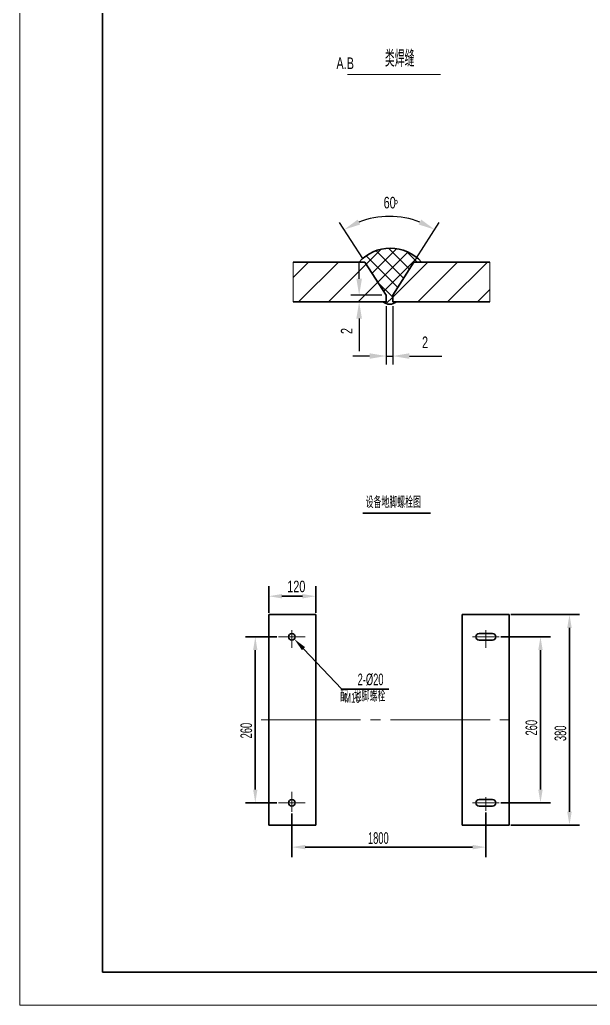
# Model space of a CAD drawing. Header units: millimetres. Extents: x 972 to 2699, y 36 to 635.
# Drawn here: x 971.9 to 1143.9, y 35.8 to 332.8 of the extents above; entities that cross this region are included whole.
import ezdxf

# ---------------------------------------------------------------- set-up
doc = ezdxf.new("R2010")
doc.units = ezdxf.units.MM
doc.header["$PDMODE"] = 66
doc.header["$PDSIZE"] = -5
doc.linetypes.add('EB_DASHDOT', pattern=[39, 30, -3, 3, -3])
doc.linetypes.add('EB_DASHDOTDOT', pattern=[45, 30, -3, 3, -3, 3, -3])
doc.layers.get('DEFPOINTS').update_dxf_attribs({"color": 2, "lineweight": 0})
for name, color, linetype, lineweight in [('CAXA0', 7, 'Continuous', 70), ('JD$0$主体层', 1, 'Continuous', 35), ('中心线层', 2, 'EB_DASHDOT', 0), ('主体层', 1, 'Continuous', 35), ('剖面层', 2, 'Continuous', 0), ('双点划线层', 2, 'EB_DASHDOTDOT', 0), ('图块层', 2, 'Continuous', 0), ('尺寸层', 2, 'Continuous', 35), ('文字层', 2, 'Continuous', 0)]:
    doc.layers.add(name, color=color, linetype=linetype, lineweight=lineweight)
doc.styles.add('HZ', font='ACADTXT.SHX', dxfattribs={"width": 0.6, "bigfont": 'gbcbig.shx'})
doc.styles.add('HZTXT', font='ACADTXT.SHX', dxfattribs={"width": 0.68, "bigfont": 'gbcbig.shx'})
doc.styles.get("Standard").update_dxf_attribs({"font": 'ACADTXT.SHX', "width": 0.7, "bigfont": 'gbcbig.shx'})
doc.dimstyles.new('STANDARD$0', dxfattribs={"dimtxt": 3.5, "dimasz": 4, "dimexe": 3, "dimexo": 0.5, "dimgap": 0.8, "dimtad": 1, "dimzin": 0, "dimdsep": 46, "dimtxsty": 'Standard', "dimcen": 0, "dimdle": 8, "dimadec": 0, "dimazin": 0, "dimtfac": 1, "dimtmove": 0, "dimatfit": 0, "dimfxl": 0, "dimtolj": 1, "dimtzin": 0, "dimarcsym": 0})
doc.dimstyles.new('UserStyle6', dxfattribs={"dimtxt": 3.5, "dimasz": 4, "dimexe": 3, "dimexo": 0.5, "dimgap": 0.6, "dimtad": 1, "dimdsep": 46, "dimtxsty": 'HZ', "dimcen": 0, "dimdle": 8, "dimadec": 0, "dimazin": 0, "dimtfac": 1, "dimtmove": 0, "dimatfit": 0, "dimfxl": 0, "dimtolj": 1, "dimtzin": 0, "dimarcsym": 0})

# ---------------------------------------------------------------- blocks, each defined once
blk = doc.blocks.new('CAXBLOCK30')
at = {"layer": 'CAXA0', "color": 0, "linetype": 'Continuous', "lineweight": 25}
for p, q in [((1076.38, 259.18), (1080.85, 263.65)), ((1085.9, 252.16), (1076.38, 261.68)), ((1078.13, 256.44), (1085.51, 263.82)), ((1087.65, 254.9), (1079.34, 263.21)), ((1079.88, 253.7), (1088.97, 262.79)), ((1089.4, 257.64), (1083.09, 263.95)), ((1091.74, 259.79), (1088.56, 262.97)), ((1081.63, 250.96), (1091.73, 261.05)), ((1084.38, 249.19), (1079.91, 253.66)), ((1082.44, 247.28), (1084.38, 249.22))]:
    blk.add_line(p, q, dxfattribs=at)
blk = doc.blocks.new('CAXBLOCK31')
at = {"layer": 'CAXA0', "color": 0, "linetype": 'Continuous', "lineweight": 25}
for p, q in [((1054.36, 255.12), (1059.03, 259.79)), ((1056.01, 247.79), (1068.01, 259.79)), ((1064.99, 247.79), (1076.38, 259.18)), ((1084.38, 249.22), (1094.95, 259.79)), ((1091.93, 247.79), (1103.93, 259.79)), ((1100.91, 247.79), (1112.91, 259.79)), ((1073.97, 247.79), (1079.88, 253.7)), ((1109.89, 247.79), (1113.65, 251.54))]:
    blk.add_line(p, q, dxfattribs=at)
blk = doc.blocks.new('*D93')
at = {"layer": '尺寸层', "linetype": 'ByBlock', "lineweight": -2}
for points in [[(1128.9, 146.85), (1129.57, 142.85), (1128.24, 142.85)], [(1128.9, 96.85), (1129.57, 100.85), (1128.24, 100.85)]]:
    blk.add_hatch(color=0, dxfattribs=at).paths.add_polyline_path(points, flags=0)
at = {"layer": '尺寸层', "color": 0, "linetype": 'ByBlock', "lineweight": -2}
for p, q in [((1116.94, 146.85), (1131.9, 146.85)), ((1128.9, 142.85), (1128.9, 100.85)), ((1116.94, 96.85), (1131.9, 96.85))]:
    blk.add_line(p, q, dxfattribs=at)
at = {"layer": '尺寸层', "color": 0, "linetype": 'ByBlock', "lineweight": -2, "insert": (1124.41, 117.13), "char_height": 3.5, "attachment_point": 1, "rotation": 90, "style": 'HZ'}
blk.add_mtext('260', dxfattribs=at)
blk = doc.blocks.new('*D94')
at = {"layer": '尺寸层', "linetype": 'ByBlock', "lineweight": -2}
for points in [[(1137.65, 153.55), (1138.32, 149.55), (1136.98, 149.55)], [(1137.65, 90.15), (1138.32, 94.15), (1136.98, 94.15)]]:
    blk.add_hatch(color=0, dxfattribs=at).paths.add_polyline_path(points, flags=0)
at = {"layer": '尺寸层', "color": 0, "linetype": 'ByBlock', "lineweight": -2}
for p, q in [((1119.94, 153.55), (1140.65, 153.55)), ((1137.65, 149.55), (1137.65, 94.15)), ((1119.94, 90.15), (1140.65, 90.15))]:
    blk.add_line(p, q, dxfattribs=at)
at = {"layer": '尺寸层', "color": 0, "linetype": 'ByBlock', "lineweight": -2, "insert": (1133.16, 115.46), "char_height": 3.5, "attachment_point": 1, "rotation": 90, "style": 'HZ'}
blk.add_mtext('380', dxfattribs=at)
blk = doc.blocks.new('*D95')
at = {"layer": '尺寸层', "linetype": 'ByBlock', "lineweight": -2}
for points in [[(1042.95, 146.85), (1043.61, 142.85), (1042.28, 142.85)], [(1042.95, 96.85), (1043.61, 100.85), (1042.28, 100.85)]]:
    blk.add_hatch(color=0, dxfattribs=at).paths.add_polyline_path(points, flags=0)
at = {"layer": '尺寸层', "color": 0, "linetype": 'ByBlock', "lineweight": -2}
for p, q in [((1049.49, 146.85), (1039.95, 146.85)), ((1042.95, 142.85), (1042.95, 100.85)), ((1049.49, 96.85), (1039.95, 96.85))]:
    blk.add_line(p, q, dxfattribs=at)
at = {"layer": '尺寸层', "color": 0, "linetype": 'ByBlock', "lineweight": -2, "insert": (1038.46, 116.26), "char_height": 3.5, "attachment_point": 1, "rotation": 90, "style": 'HZ'}
blk.add_mtext('260', dxfattribs=at)
blk = doc.blocks.new('*D96')
at = {"layer": '尺寸层', "linetype": 'ByBlock', "lineweight": -2}
for points in [[(1053.99, 83.49), (1057.99, 82.83), (1057.99, 84.16)], [(1112.44, 83.49), (1108.44, 82.83), (1108.44, 84.16)]]:
    blk.add_hatch(color=0, dxfattribs=at).paths.add_polyline_path(points, flags=0)
at = {"layer": '尺寸层', "color": 0, "linetype": 'ByBlock', "lineweight": -2}
for p, q in [((1053.99, 93.59), (1053.99, 80.49)), ((1112.44, 93.93), (1112.44, 80.49)), ((1108.44, 83.49), (1057.99, 83.49))]:
    blk.add_line(p, q, dxfattribs=at)
at = {"layer": '尺寸层', "color": 0, "linetype": 'ByBlock', "lineweight": -2, "insert": (1076.91, 87.98), "char_height": 3.5, "attachment_point": 1, "style": 'HZ'}
blk.add_mtext('1800', dxfattribs=at)
blk = doc.blocks.new('*D97')
at = {"layer": '尺寸层', "linetype": 'ByBlock', "lineweight": -2}
for points in [[(1046.99, 159.1), (1050.99, 158.43), (1050.99, 159.77)], [(1061.16, 159.1), (1057.16, 158.43), (1057.16, 159.77)]]:
    blk.add_hatch(color=0, dxfattribs=at).paths.add_polyline_path(points, flags=0)
at = {"layer": '尺寸层', "color": 0, "linetype": 'ByBlock', "lineweight": -2}
for p, q in [((1046.99, 154.05), (1046.99, 162.1)), ((1061.16, 154.05), (1061.16, 162.1)), ((1057.16, 159.1), (1050.99, 159.1))]:
    blk.add_line(p, q, dxfattribs=at)
at = {"layer": '尺寸层', "color": 0, "linetype": 'ByBlock', "lineweight": -2, "insert": (1052.58, 163.79), "char_height": 3.5, "attachment_point": 1}
blk.add_mtext('120', dxfattribs=at)
blk = doc.blocks.new('CAXBLOCK34', base_point=(1054.74, 146.19))
at = {"layer": '尺寸层', "linetype": 'Continuous', "lineweight": 35}
blk.add_hatch(color=256, dxfattribs=at).paths.add_polyline_path([(1057.97, 143.74), (1054.74, 146.19), (1057, 142.82)], flags=0)
for p, q in [((1057.49, 143.28), (1068.99, 131.1)), ((1068.99, 131.1), (1083.24, 131.1))]:
    blk.add_line(p, q, dxfattribs=at)
blk = doc.blocks.new('CAXBLOCK75')
at = {"layer": 'CAXA0', "color": 0, "linetype": 'Continuous', "lineweight": 25}
for p, q in [((1076.38, 259.18), (1080.85, 263.65)), ((1085.9, 252.16), (1076.38, 261.68)), ((1078.13, 256.44), (1085.51, 263.82)), ((1087.65, 254.9), (1079.34, 263.21)), ((1079.88, 253.7), (1088.97, 262.79)), ((1089.4, 257.64), (1083.09, 263.95)), ((1091.74, 259.79), (1088.56, 262.97)), ((1081.63, 250.96), (1091.73, 261.05)), ((1084.38, 249.19), (1079.91, 253.66)), ((1082.44, 247.28), (1084.38, 249.22))]:
    blk.add_line(p, q, dxfattribs=at)
blk = doc.blocks.new('CAXBLOCK76')
at = {"layer": 'CAXA0', "color": 0, "linetype": 'Continuous', "lineweight": 25}
for p, q in [((1054.36, 255.12), (1059.03, 259.79)), ((1056.01, 247.79), (1068.01, 259.79)), ((1064.99, 247.79), (1076.38, 259.18)), ((1084.38, 249.22), (1094.95, 259.79)), ((1091.93, 247.79), (1103.93, 259.79)), ((1100.91, 247.79), (1112.91, 259.79)), ((1073.97, 247.79), (1079.88, 253.7)), ((1109.89, 247.79), (1113.65, 251.54))]:
    blk.add_line(p, q, dxfattribs=at)
blk = doc.blocks.new('*D213')
at = {"layer": '尺寸层', "linetype": 'Continuous', "lineweight": 35}
for points in [[(1128.9, 146.85), (1129.57, 142.85), (1128.24, 142.85)], [(1128.9, 96.85), (1129.57, 100.85), (1128.24, 100.85)]]:
    blk.add_hatch(color=0, dxfattribs=at).paths.add_polyline_path(points, flags=0)
at = {"layer": '尺寸层', "color": 0, "linetype": 'Continuous', "lineweight": 35}
for p, q in [((1116.94, 146.85), (1131.9, 146.85)), ((1128.9, 142.85), (1128.9, 100.85)), ((1116.94, 96.85), (1131.9, 96.85))]:
    blk.add_line(p, q, dxfattribs=at)
at = {"layer": '尺寸层', "color": 0, "linetype": 'Continuous', "lineweight": 35, "insert": (1124.41, 117.13), "char_height": 3.5, "attachment_point": 1, "rotation": 90, "style": 'HZ'}
blk.add_mtext('260', dxfattribs=at)
blk = doc.blocks.new('*D214')
at = {"layer": '尺寸层', "linetype": 'Continuous', "lineweight": 35}
for points in [[(1137.65, 153.55), (1138.32, 149.55), (1136.98, 149.55)], [(1137.65, 90.15), (1138.32, 94.15), (1136.98, 94.15)]]:
    blk.add_hatch(color=0, dxfattribs=at).paths.add_polyline_path(points, flags=0)
at = {"layer": '尺寸层', "color": 0, "linetype": 'Continuous', "lineweight": 35}
for p, q in [((1119.94, 153.55), (1140.65, 153.55)), ((1137.65, 149.55), (1137.65, 94.15)), ((1119.94, 90.15), (1140.65, 90.15))]:
    blk.add_line(p, q, dxfattribs=at)
at = {"layer": '尺寸层', "color": 0, "linetype": 'Continuous', "lineweight": 35, "insert": (1133.16, 115.46), "char_height": 3.5, "attachment_point": 1, "rotation": 90, "style": 'HZ'}
blk.add_mtext('380', dxfattribs=at)
blk = doc.blocks.new('*D215')
at = {"layer": '尺寸层', "linetype": 'Continuous', "lineweight": 35}
for points in [[(1042.95, 146.85), (1043.61, 142.85), (1042.28, 142.85)], [(1042.95, 96.85), (1043.61, 100.85), (1042.28, 100.85)]]:
    blk.add_hatch(color=0, dxfattribs=at).paths.add_polyline_path(points, flags=0)
at = {"layer": '尺寸层', "color": 0, "linetype": 'Continuous', "lineweight": 35}
for p, q in [((1049.49, 146.85), (1039.95, 146.85)), ((1042.95, 142.85), (1042.95, 100.85)), ((1049.49, 96.85), (1039.95, 96.85))]:
    blk.add_line(p, q, dxfattribs=at)
at = {"layer": '尺寸层', "color": 0, "linetype": 'Continuous', "lineweight": 35, "insert": (1038.46, 116.26), "char_height": 3.5, "attachment_point": 1, "rotation": 90, "style": 'HZ'}
blk.add_mtext('260', dxfattribs=at)
blk = doc.blocks.new('*D216')
at = {"layer": '尺寸层', "linetype": 'Continuous', "lineweight": 35}
for points in [[(1053.99, 83.49), (1057.99, 82.83), (1057.99, 84.16)], [(1112.44, 83.49), (1108.44, 82.83), (1108.44, 84.16)]]:
    blk.add_hatch(color=0, dxfattribs=at).paths.add_polyline_path(points, flags=0)
at = {"layer": '尺寸层', "color": 0, "linetype": 'Continuous', "lineweight": 35}
for p, q in [((1053.99, 93.59), (1053.99, 80.49)), ((1112.44, 93.93), (1112.44, 80.49)), ((1108.44, 83.49), (1057.99, 83.49))]:
    blk.add_line(p, q, dxfattribs=at)
at = {"layer": '尺寸层', "color": 0, "linetype": 'Continuous', "lineweight": 35, "insert": (1076.91, 87.98), "char_height": 3.5, "attachment_point": 1, "style": 'HZ'}
blk.add_mtext('1800', dxfattribs=at)
blk = doc.blocks.new('*D217')
at = {"layer": '尺寸层', "linetype": 'Continuous', "lineweight": 35}
for points in [[(1046.99, 159.1), (1050.99, 158.43), (1050.99, 159.77)], [(1061.16, 159.1), (1057.16, 158.43), (1057.16, 159.77)]]:
    blk.add_hatch(color=0, dxfattribs=at).paths.add_polyline_path(points, flags=0)
at = {"layer": '尺寸层', "color": 0, "linetype": 'Continuous', "lineweight": 35}
for p, q in [((1046.99, 154.05), (1046.99, 162.1)), ((1061.16, 154.05), (1061.16, 162.1)), ((1057.16, 159.1), (1050.99, 159.1))]:
    blk.add_line(p, q, dxfattribs=at)
at = {"layer": '尺寸层', "color": 0, "linetype": 'Continuous', "lineweight": 35, "insert": (1052.58, 163.79), "char_height": 3.5, "attachment_point": 1}
blk.add_mtext('120', dxfattribs=at)
blk = doc.blocks.new('CAXBLOCK79', base_point=(1054.74, 146.19))
at = {"layer": '尺寸层', "linetype": 'Continuous', "lineweight": 35}
blk.add_hatch(color=256, dxfattribs=at).paths.add_polyline_path([(1057.97, 143.74), (1054.74, 146.19), (1057, 142.82)], flags=0)
for p, q in [((1057.49, 143.28), (1068.99, 131.1)), ((1068.99, 131.1), (1083.24, 131.1))]:
    blk.add_line(p, q, dxfattribs=at)

msp = doc.modelspace()

# ---------------------------------------------------------------- hatches: boundary and pattern name
at = {"layer": '尺寸层', "linetype": 'ByBlock', "lineweight": -2}
for points in [[(1069.72615, 269.58098), (1073.80612, 272.58902), (1074.56116, 271.10319)], [(1069.72615, 269.58098), (1073.80612, 272.58902), (1074.56116, 271.10319)], [(1097.03946, 269.58098), (1092.20445, 271.10319), (1092.95949, 272.58902)], [(1097.03946, 269.58098), (1092.20445, 271.10319), (1092.95949, 272.58902)], [(1074.25391, 249.78853), (1075.08724, 254.78853), (1073.42057, 254.78853)], [(1074.25391, 249.78853), (1075.08724, 254.78853), (1073.42057, 254.78853)], [(1074.25391, 247.78853), (1075.08724, 242.78853), (1073.42057, 242.78853)], [(1074.25391, 247.78853), (1075.08724, 242.78853), (1073.42057, 242.78853)], [(1082.3828, 231.47823), (1077.3828, 230.6449), (1077.3828, 232.31157)], [(1082.3828, 231.47823), (1077.3828, 230.6449), (1077.3828, 232.31157)], [(1084.3828, 231.47823), (1089.3828, 230.6449), (1089.3828, 232.31157)], [(1084.3828, 231.47823), (1089.3828, 230.6449), (1089.3828, 232.31157)]]:
    msp.add_hatch(color=256, dxfattribs=at).paths.add_polyline_path(points, flags=0)

# ---------------------------------------------------------------- linework, layer by layer
at = {"layer": 'DEFPOINTS', "color": 0, "linetype": 'ByBlock', "lineweight": -2}
for p in [(1075.98812, 259.78853), (1075.98812, 259.78853), (1090.77749, 259.78853), (1090.77749, 259.78853), (1082.3828, 249.78853), (1082.3828, 249.78853), (1082.3828, 249.78853), (1082.3828, 249.78853), (1084.3828, 249.78853), (1084.3828, 249.78853), (1084.3828, 247.78853), (1084.3828, 247.78853)]:
    msp.add_point(p, dxfattribs=at)
at = {"layer": 'JD$0$主体层', "linetype": 'Continuous', "lineweight": 35}
msp.add_lwpolyline([(996.94038, 45.83039), (1802.94038, 45.83039), (1802.94038, 619.83039), (996.94038, 619.83039), (996.94038, 45.83039)], dxfattribs=at)
msp.add_lwpolyline([(996.94038, 45.83039), (1802.94038, 45.83039), (1802.94038, 619.83039), (996.94038, 619.83039), (996.94038, 45.83039)], dxfattribs=at)
at = {"layer": '中心线层', "linetype": 'EB_DASHDOT', "lineweight": 0}
for p, q in [((1053.99113, 148.88233), (1053.99113, 143.51131)), ((1053.99113, 148.88233), (1053.99113, 143.51131)), ((1112.4379, 148.88233), (1112.4379, 143.51131)), ((1112.4379, 148.88233), (1112.4379, 143.51131)), ((1057.99113, 146.84697), (1049.99113, 146.84697)), ((1057.99113, 146.84697), (1049.99113, 146.84697)), ((1108.4379, 146.84697), (1116.4379, 146.84697)), ((1108.4379, 146.84697), (1116.4379, 146.84697)), ((1044.69459, 121.84697), (1122.11966, 121.84697)), ((1044.69459, 121.84697), (1122.11966, 121.84697)), ((1053.99113, 94.09436), (1053.99113, 100.13676)), ((1053.99113, 94.09436), (1053.99113, 100.13676)), ((1112.4379, 94.43005), (1112.4379, 98.54546)), ((1112.4379, 94.43005), (1112.4379, 98.54546)), ((1057.99113, 96.84697), (1049.99113, 96.84697)), ((1057.99113, 96.84697), (1049.99113, 96.84697)), ((1108.4379, 96.84697), (1116.4379, 96.84697)), ((1108.4379, 96.84697), (1116.4379, 96.84697))]:
    msp.add_line(p, q, dxfattribs=at)
at = {"layer": '主体层', "linetype": 'Continuous', "lineweight": 35}
for p, q in [((1054.36318, 259.78853), (1075.98812, 259.78853)), ((1054.36318, 259.78853), (1075.98812, 259.78853)), ((1082.3828, 249.78853), (1075.98812, 259.78853)), ((1082.3828, 249.78853), (1075.98812, 259.78853)), ((1084.3828, 249.78853), (1090.77749, 259.78853)), ((1084.3828, 249.78853), (1090.77749, 259.78853)), ((1090.77749, 259.78853), (1113.64535, 259.78853)), ((1090.77749, 259.78853), (1113.64535, 259.78853)), ((1082.3828, 249.78853), (1082.3828, 247.78853)), ((1082.3828, 249.78853), (1082.3828, 247.78853)), ((1084.3828, 249.78853), (1084.3828, 247.78853)), ((1084.3828, 249.78853), (1084.3828, 247.78853)), ((1054.36318, 247.78853), (1082.3828, 247.78853)), ((1054.36318, 247.78853), (1082.3828, 247.78853)), ((1084.3828, 247.78853), (1113.64535, 247.78853)), ((1084.3828, 247.78853), (1113.64535, 247.78853)), ((1046.99113, 153.54697), (1046.99113, 90.14697)), ((1061.16113, 153.54697), (1046.99113, 153.54697)), ((1046.99113, 153.54697), (1046.99113, 90.14697)), ((1061.16113, 153.54697), (1046.99113, 153.54697)), ((1061.16113, 153.54697), (1061.16113, 90.14697)), ((1061.16113, 153.54697), (1061.16113, 90.14697)), ((1105.2679, 153.54697), (1105.2679, 90.14697)), ((1105.2679, 153.54697), (1119.4379, 153.54697)), ((1105.2679, 153.54697), (1105.2679, 90.14697)), ((1105.2679, 153.54697), (1119.4379, 153.54697)), ((1119.4379, 153.54697), (1119.4379, 90.14697)), ((1119.4379, 153.54697), (1119.4379, 90.14697)), ((1053.90113, 146.84697), (1054.08113, 146.84697)), ((1053.90113, 146.84697), (1054.08113, 146.84697)), ((1053.99113, 146.93697), (1053.99113, 146.75697)), ((1053.99113, 146.93697), (1053.99113, 146.75697)), ((1110.4379, 147.84697), (1114.4379, 147.84697)), ((1110.4379, 147.84697), (1114.4379, 147.84697)), ((1110.4379, 145.84697), (1114.4379, 145.84697)), ((1110.4379, 145.84697), (1114.4379, 145.84697)), ((1110.4379, 97.84697), (1114.4379, 97.84697)), ((1110.4379, 97.84697), (1114.4379, 97.84697)), ((1110.4379, 95.84697), (1114.4379, 95.84697)), ((1110.4379, 95.84697), (1114.4379, 95.84697)), ((1061.16113, 90.14697), (1046.99113, 90.14697)), ((1061.16113, 90.14697), (1046.99113, 90.14697)), ((1105.2679, 90.14697), (1119.4379, 90.14697)), ((1105.2679, 90.14697), (1119.4379, 90.14697))]:
    msp.add_line(p, q, dxfattribs=at)
for centre, radius, start, end in [((1083.64461, 251.26426), 12.69508, 42.1800145, 137.8199855), ((1083.64461, 251.26426), 12.69508, 42.1800145, 137.8199855), ((1083.47242, 250.12197), 3.02217, 228.9295033, 311.0704967), ((1083.47242, 250.12197), 3.02217, 228.9295033, 311.0704967), ((1053.99113, 146.84697), 1, 90, 270), ((1053.99113, 146.84697), 1, 90, 270), ((1053.99113, 146.84697), 1, 270, 90), ((1053.99113, 146.84697), 1, 270, 90), ((1110.4379, 146.84697), 1, 90, 270), ((1110.4379, 146.84697), 1, 90, 270), ((1114.4379, 146.84697), 1, 270, 90), ((1114.4379, 146.84697), 1, 270, 90), ((1053.99113, 96.84697), 1, 90, 270), ((1053.99113, 96.84697), 1, 90, 270), ((1053.99113, 96.84697), 1, 270, 90), ((1053.99113, 96.84697), 1, 270, 90), ((1110.4379, 96.84697), 1, 90, 270), ((1110.4379, 96.84697), 1, 90, 270), ((1114.4379, 96.84697), 1, 270, 90), ((1114.4379, 96.84697), 1, 270, 90)]:
    msp.add_arc(centre, radius, start, end, dxfattribs=at)
at = {"layer": '双点划线层', "linetype": 'EB_DASHDOTDOT', "lineweight": 0}
for p, q in [((1054.36318, 259.78853), (1054.36318, 247.78853)), ((1054.36318, 259.78853), (1054.36318, 247.78853)), ((1113.64535, 247.78853), (1113.64535, 259.78853)), ((1113.64535, 247.78853), (1113.64535, 259.78853))]:
    msp.add_line(p, q, dxfattribs=at)
at = {"layer": '图块层', "linetype": 'Continuous', "lineweight": 0}
msp.add_lwpolyline([(971.94038, 35.83039), (1812.94038, 35.83039), (1812.94038, 629.83039), (971.94038, 629.83039), (971.94038, 35.83039)], dxfattribs=at)
msp.add_lwpolyline([(971.94038, 35.83039), (1812.94038, 35.83039), (1812.94038, 629.83039), (971.94038, 629.83039), (971.94038, 35.83039)], dxfattribs=at)
at = {"layer": '尺寸层', "linetype": 'ByBlock', "lineweight": -2}
for p, q in [((1075.3147, 260.84162), (1068.37931, 271.68717)), ((1075.3147, 260.84162), (1068.37931, 271.68717)), ((1091.45091, 260.84162), (1098.3863, 271.68717)), ((1091.45091, 260.84162), (1098.3863, 271.68717)), ((1074.25391, 254.78853), (1074.25391, 259.78853)), ((1074.25391, 254.78853), (1074.25391, 259.78853)), ((1081.1328, 249.78853), (1071.75391, 249.78853)), ((1081.1328, 249.78853), (1071.75391, 249.78853)), ((1082.3828, 246.53853), (1082.3828, 228.97823)), ((1082.3828, 246.53853), (1082.3828, 228.97823)), ((1084.3828, 246.53853), (1084.3828, 228.97823)), ((1084.3828, 246.53853), (1084.3828, 228.97823)), ((1074.25391, 242.78853), (1074.25391, 232.95519)), ((1074.25391, 242.78853), (1074.25391, 232.95519)), ((1077.3828, 231.47823), (1072.3828, 231.47823)), ((1077.3828, 231.47823), (1072.3828, 231.47823)), ((1082.3828, 231.47823), (1084.3828, 231.47823)), ((1082.3828, 231.47823), (1084.3828, 231.47823)), ((1089.3828, 231.47823), (1099.21614, 231.47823)), ((1089.3828, 231.47823), (1099.21614, 231.47823))]:
    msp.add_line(p, q, dxfattribs=at)
at = {"layer": '尺寸层', "linetype": 'Continuous', "lineweight": 35}
msp.add_line((1075.3309, 184.11268), (1095.70984, 184.11268), dxfattribs=at)
msp.add_line((1075.3309, 184.11268), (1095.70984, 184.11268), dxfattribs=at)
at = {"layer": '尺寸层', "linetype": 'ByBlock', "lineweight": -2}
msp.add_arc((1083.3828, 248.22473), 25.34943, 68.7219549, 111.2780451, dxfattribs=at)
msp.add_arc((1083.3828, 248.22473), 25.34943, 68.7219549, 111.2780451, dxfattribs=at)
at = {"layer": '文字层', "linetype": 'Continuous', "lineweight": 0}
msp.add_line((1070.71151, 316.31308), (1098.78819, 316.31308), dxfattribs=at)
msp.add_line((1070.71151, 316.31308), (1098.78819, 316.31308), dxfattribs=at)

# ---------------------------------------------------------------- block references
at = {"layer": '剖面层', "linetype": 'Continuous', "lineweight": 0}
for name in ['CAXBLOCK30', 'CAXBLOCK75', 'CAXBLOCK31', 'CAXBLOCK76']:
    msp.add_blockref(name, (0, 0), dxfattribs=at)
at = {"layer": '尺寸层', "linetype": 'Continuous', "lineweight": 35}
for name in ['CAXBLOCK34', 'CAXBLOCK79']:
    msp.add_blockref(name, (1054.7415, 146.18595), dxfattribs=at)

# ---------------------------------------------------------------- texts
at = {"layer": '尺寸层', "linetype": 'ByBlock', "lineweight": -2, "char_height": 3.5, "attachment_point": 1}
for s, insert in [('60', (1081.63105, 279.46305)), ('60', (1081.63105, 279.46305)), ('%%D', (1084.7326, 278.52376)), ('%%D', (1084.7326, 278.52376)), ('\\A1;2', (1093.21058, 237.36473)), ('\\A1;2', (1093.21058, 237.36473))]:
    msp.add_mtext(s, dxfattribs=dict(at, insert=insert))
at = {"layer": '尺寸层', "linetype": 'ByBlock', "lineweight": -2, "insert": (1068.73634, 238.10983), "char_height": 3.5, "attachment_point": 1, "rotation": 90}
msp.add_mtext('\\A1;2', dxfattribs=at)
msp.add_mtext('\\A1;2', dxfattribs=at)
at = {"layer": '尺寸层', "linetype": 'Continuous', "lineweight": 35, "insert": (1073.79113, 135.78585), "char_height": 3.5, "attachment_point": 1, "style": 'HZ'}
msp.add_mtext('2-%%c20', dxfattribs=at)
msp.add_mtext('2-%%c20', dxfattribs=at)
at = {"layer": '文字层', "linetype": 'Continuous', "lineweight": 0, "attachment_point": 1}
for s, insert, char_height in [('类焊缝', (1082.00569, 323.62731), 5), ('类焊缝', (1082.00569, 323.62731), 5), ('     A.B', (1062.8518, 321.45528), 3.5), ('     A.B', (1062.8518, 321.45528), 3.5)]:
    msp.add_mtext(s, dxfattribs=dict(at, insert=insert, char_height=char_height))
for s, insert, char_height, style in [('设备地脚螺栓图', (1076.21175, 189.18434), 3.5, 'HZTXT'), ('设备地脚螺栓图', (1076.21175, 189.18434), 3.5, 'HZTXT'), ('配  地脚螺栓', (1068.50673, 130.85314), 3.5, 'HZTXT'), ('配  地脚螺栓', (1068.50673, 130.85314), 3.5, 'HZTXT'), (' M16', (1069.15769, 129.98419), 3, 'HZ'), (' M16', (1069.15769, 129.98419), 3, 'HZ')]:
    msp.add_mtext(s, dxfattribs=dict(at, insert=insert, char_height=char_height, style=style))

# ---------------------------------------------------------------- dimensions: what is measured, and where the dimension line sits
at = {"layer": '尺寸层', "linetype": 'Continuous', "lineweight": 35}
for base, p1, p2, text, dimstyle, picture, middle in [((1054.94668, 159.10126), (1061.16113, 153.54697), (1046.99113, 153.54697), '120', 'STANDARD$0', '*D97', (1054.07612, 159.72626)), ((1054.94668, 159.10126), (1061.16113, 153.54697), (1046.99113, 153.54697), '120', 'STANDARD$0', '*D217', (1054.07612, 159.72626)), ((1079.68898, 83.49358), (1112.4379, 94.43005), (1053.99113, 94.09436), '1800', 'UserStyle6', '*D96', (1083.21451, 84.11858)), ((1079.68898, 83.49358), (1112.4379, 94.43005), (1053.99113, 94.09436), '1800', 'UserStyle6', '*D216', (1083.21451, 84.11858))]:
    dim = msp.add_linear_dim(base=base, p1=p1, p2=p2, text=text, dimstyle=dimstyle, dxfattribs=at)
    dim.commit()
    dim.dimension.update_dxf_attribs({"geometry": picture, "text_midpoint": middle})
for base, p1, p2, text, picture, middle in [((1137.65077, 117.63933), (1119.4379, 153.54697), (1119.4379, 90.14697), '380', '*D94', (1137.02577, 121.84696)), ((1137.65077, 117.63933), (1119.4379, 153.54697), (1119.4379, 90.14697), '380', '*D214', (1137.02577, 121.84696)), ((1042.94722, 118.51296), (1049.99113, 146.84697), (1049.99113, 96.84697), '260', '*D95', (1042.32222, 121.84696)), ((1042.94722, 118.51296), (1049.99113, 146.84697), (1049.99113, 96.84697), '260', '*D215', (1042.32222, 121.84696)), ((1128.90219, 119.38661), (1116.4379, 146.84697), (1116.4379, 96.84697), '260', '*D93', (1128.27719, 121.84696)), ((1128.90219, 119.38661), (1116.4379, 146.84697), (1116.4379, 96.84697), '260', '*D213', (1128.27719, 121.84696))]:
    dim = msp.add_linear_dim(base=base, p1=p1, p2=p2, angle=90, text=text, dimstyle='UserStyle6', dxfattribs=at)
    dim.commit()
    dim.dimension.update_dxf_attribs({"geometry": picture, "text_midpoint": middle})

doc.saveas('drawing.dxf')
